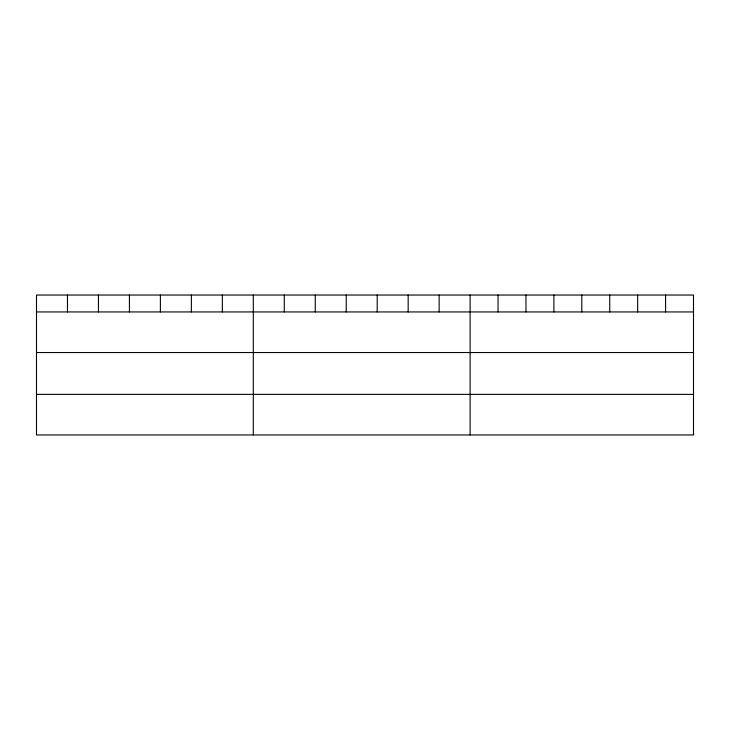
<?xml version="1.0" encoding="UTF-8"?>
<svg xmlns="http://www.w3.org/2000/svg" width="730" height="730" viewBox="0 0 730 730"><rect width="100%" height="100%" fill="white"/><g stroke="black" fill="none" stroke-linecap="round" stroke-linejoin="round"><path stroke-width="1.09" d="M693.5 311.938L693.5 434.961L36.5 434.961L36.5 295.039L693.5 295.039L693.5 311.938L36.5 311.938M36.5 352.535L693.5 352.535M36.5 394.364L693.5 394.364M665.577 295.039L665.577 311.938M637.655 295.039L637.655 311.938M609.733 295.039L609.733 311.938M581.81 295.039L581.81 311.938M553.887 295.039L553.887 311.938M525.965 295.039L525.965 311.938M498.042 295.039L498.042 311.938M470.12 295.039L470.12 434.961M439.15 295.039L439.15 311.938M408.17 295.039L408.17 311.938M377.2 295.039L377.2 311.938M346.23 295.039L346.23 311.938M315.26 295.039L315.26 311.938M284.28 295.039L284.28 311.938M253.31 295.039L253.31 434.961M222.34 295.039L222.34 311.938M191.36 295.039L191.36 311.938M160.39 295.039L160.39 311.938M129.42 295.039L129.42 311.938M98.45 295.039L98.45 311.938M67.47 295.039L67.47 311.938"/></g></svg>
